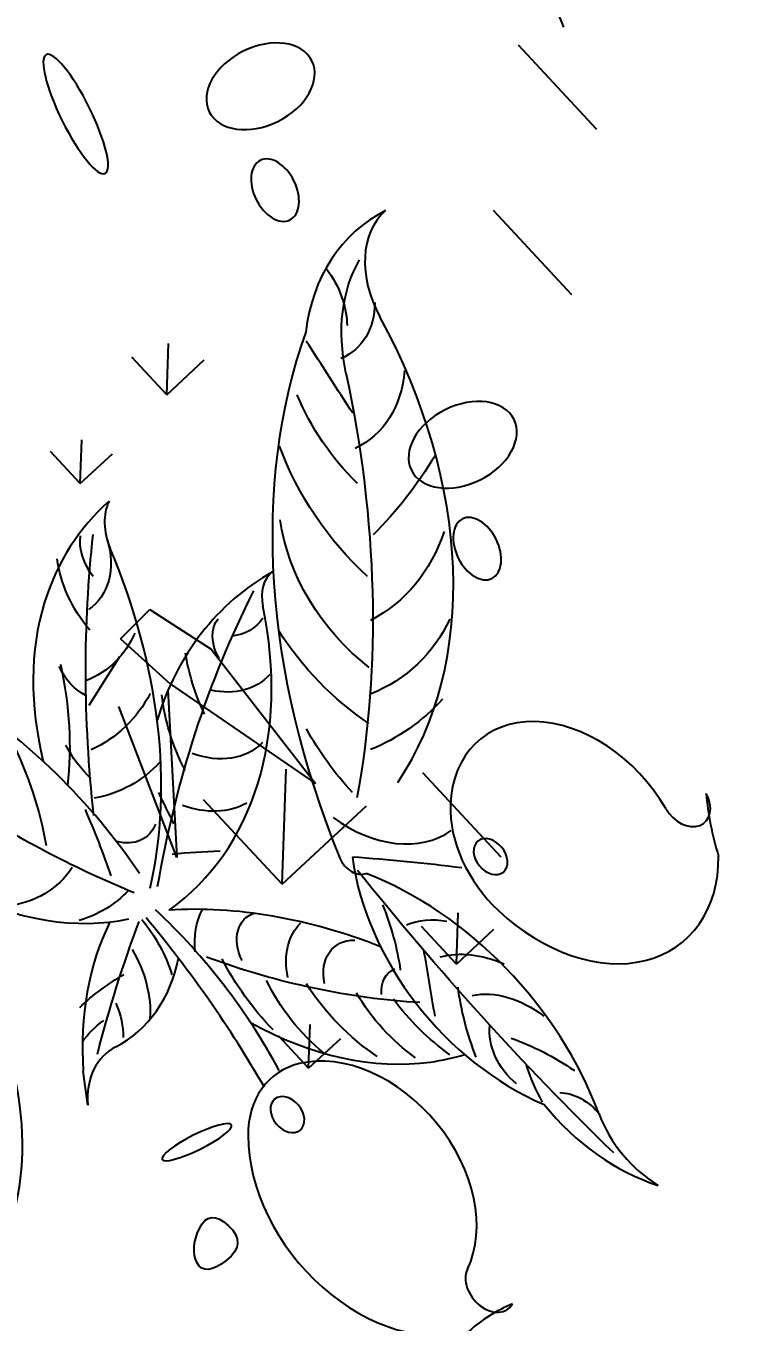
# Model space of a CAD drawing. Header units: millimetres. Extents: x 148889 to 229003, y -70503 to 111106.
# Drawn here: x 215103.9 to 215314.3, y -60512.2 to -60134.1 of the extents above; entities that cross this region are included whole.
import ezdxf

# ---------------------------------------------------------------- set-up
doc = ezdxf.new("R2010")
doc.units = ezdxf.units.MM
doc.layers.add('P-外部尺寸', color=44, linetype='Continuous')
doc.layers.add('P-活动家具', color=3, linetype='Continuous')
doc.styles.add('Arial', font='Arial.ttf')
doc.dimstyles.new('1比80', dxfattribs={"dimscale": 80, "dimtxt": 2, "dimasz": 1.25, "dimexe": 1, "dimexo": 1, "dimgap": 0.25, "dimtad": 1, "dimdec": 0, "dimrnd": 0.005, "dimzin": 0, "dimdsep": 46, "dimtxsty": 'Arial', "dimblk": 'ARCHTICK', "dimcen": 0.125, "dimdle": 1, "dimclrd": 44, "dimclre": 44, "dimclrt": 50, "dimadec": 0, "dimazin": 0, "dimtfac": 1, "dimtdec": 0, "dimtix": 1, "dimtmove": 2, "dimatfit": 3, "dimldrblk": 'DOT', "dimfxl": 5, "dimfxlon": 1, "dimtvp": 1, "dimtolj": 1, "dimtzin": 0, "dimarcsym": 0})

# ---------------------------------------------------------------- blocks, each defined once
blk = doc.blocks.new('_ArchTick')
at = {"color": 0, "linetype": 'ByBlock', "const_width": 0.15}
blk.add_lwpolyline([(-0.5, -0.5), (0.5, 0.5)], dxfattribs=at)
blk = doc.blocks.new('*D311')
at = {"layer": 'P-外部尺寸', "color": 44, "lineweight": -2, "transparency": 16777216}
for p, q in [((218361.1731619699, -64106.09025352557), (218361.1731619699, -60331.09025352554)), ((217961.1731619699, -60411.09025352554), (218441.1731619699, -60411.09025352554)), ((217961.1731619699, -64026.09025352557), (218441.1731619699, -64026.09025352557))]:
    blk.add_line(p, q, dxfattribs=at)
at = {"layer": 'P-外部尺寸', "color": 44, "lineweight": -2, "transparency": 16777216, "xscale": 100, "yscale": 100, "zscale": 100}
for p, rotation in [((218361.1731619699, -60411.09025352554), 90), ((218361.1731619699, -64026.09025352557), 270)]:
    blk.add_blockref('_ArchTick', p, dxfattribs=dict(at, rotation=rotation))
at = {"layer": 'P-外部尺寸', "color": 50, "transparency": 16777216, "insert": (218259.4269136752, -62218.59025352552), "char_height": 160, "attachment_point": 5, "rotation": 90, "style": 'Arial'}
blk.add_mtext('\\A1;3615', dxfattribs=at)
blk = doc.blocks.new('_Dot')
at = {"color": 0, "linetype": 'ByBlock', "lineweight": -2}
blk.add_line((-0.5, 0), (-1, 0), dxfattribs=at)
at = {"color": 0, "linetype": 'ByBlock', "const_width": 0.5}
blk.add_lwpolyline([(-0.25, 0, 1), (0.25, 0, 1)], format="xyb", close=True, dxfattribs=at)
blk = doc.blocks.new('*D312')
at = {"layer": 'P-外部尺寸', "color": 44, "lineweight": -2, "transparency": 16777216}
for p, q in [((218361.1731619699, -60181.09025352558), (218361.1731619699, -60081.09025352558)), ((217961.1731619699, -60181.09025352558), (218441.1731619699, -60181.09025352558)), ((218361.1731619699, -60411.09025352554), (218361.1731619699, -60181.09025352558)), ((217961.1731619699, -60411.09025352554), (218441.1731619699, -60411.09025352554)), ((218361.1731619699, -60411.09025352554), (218361.1731619699, -60511.09025352554))]:
    blk.add_line(p, q, dxfattribs=at)
at = {"layer": 'P-外部尺寸', "color": 44, "lineweight": -2, "transparency": 16777216, "xscale": 100, "yscale": 100, "zscale": 100}
for p, rotation in [((218361.1731619699, -60181.09025352558), 270), ((218361.1731619699, -60411.09025352554), 90)]:
    blk.add_blockref('_ArchTick', p, dxfattribs=dict(at, rotation=rotation))
at = {"layer": 'P-外部尺寸', "color": 50, "transparency": 16777216, "insert": (218259.4269136752, -60296.09025352553), "char_height": 160, "attachment_point": 5, "rotation": 90, "style": 'Arial'}
blk.add_mtext('\\A1;230', dxfattribs=at)
blk = doc.blocks.new('*D313')
at = {"layer": 'P-外部尺寸', "color": 44, "lineweight": -2, "transparency": 16777216}
for p, q in [((218361.1731619699, -60261.09025352558), (218361.1731619699, -56721.09025352556)), ((217961.1731619699, -56801.09025352556), (218441.1731619699, -56801.09025352556)), ((217961.1731619699, -60181.09025352558), (218441.1731619699, -60181.09025352558))]:
    blk.add_line(p, q, dxfattribs=at)
at = {"layer": 'P-外部尺寸', "color": 44, "lineweight": -2, "transparency": 16777216, "xscale": 100, "yscale": 100, "zscale": 100}
for p, rotation in [((218361.1731619699, -56801.09025352556), 90), ((218361.1731619699, -60181.09025352558), 270)]:
    blk.add_blockref('_ArchTick', p, dxfattribs=dict(at, rotation=rotation))
at = {"layer": 'P-外部尺寸', "color": 50, "transparency": 16777216, "insert": (218259.4269136752, -58491.09025352553), "char_height": 160, "attachment_point": 5, "rotation": 90, "style": 'Arial'}
blk.add_mtext('\\A1;3380', dxfattribs=at)
blk = doc.blocks.new('A$C0E8316F6')
at = {"layer": 'P-活动家具', "color": 252}
for p, q in [((375.5486806487606, 457.9887502340061), (358.6355018294125, 502.0079019572731)), ((385.256737538788, 428.1381630123506), (362.3766324874596, 452.750010778771)), ((377.9500050357601, 379.9171587995006), (355.0698999844317, 404.5290065659283)), ((259.7269097550015, 350.7850700786439), (260.2711439848063, 365.7103509183071)), ((259.7328432770737, 350.7855452226795), (249.563907698699, 361.7241442300146)), ((259.7328432770737, 350.7855452226795), (270.6714422843943, 360.9544808010687)), ((234.4820437807939, 324.869562561129), (234.9485302634712, 337.6626604236953)), ((234.4870686832874, 324.8701037657229), (225.7708381875418, 334.246045771979)), ((234.4870686832874, 324.8701037657229), (243.863010689558, 333.5863342614684)), ((246.2363383263, 279.5727914157833), (254.7627209743368, 288.1867676356851)), ((254.7627209743368, 288.1867676356851), (272.6404937032203, 276.6290691927497)), ((246.2363383263, 279.5727914157833), (260.7298776587413, 266.4266803851569)), ((272.6404937032203, 276.6290691927497), (303.1631315106351, 237.4012519391399)), ((245.9664297013078, 274.3612131994596), (236.9699225679215, 260.1096606417195)), ((260.0235604042828, 264.7519439190874), (262.6533430167765, 215.8192510655063)), ((260.7298776587413, 266.4266803851569), (303.1631315106351, 237.4012519391399)), ((262.6533430167765, 215.8192510655063), (245.7401641974284, 259.8384027887951)), ((293.3613169619057, 208.0345624785332), (294.5858439790609, 241.6164443677626)), ((357.337449104205, 215.8766649697573), (334.4573440529057, 240.4885127362286)), ((293.3636521706358, 208.0322299413456), (270.4835471193364, 232.6440777078315)), ((293.3636521706358, 208.0322299413456), (317.9754999371071, 230.9123349926886)), ((344.2654388133669, 184.7326831937753), (344.8096730432007, 199.6579640334385)), ((344.2713695375132, 184.7330816060494), (334.1024339591386, 195.6716806133845)), ((344.2713695375132, 184.7330816061076), (355.2099685448047, 194.9020171844386)), ((301.1118240659125, 154.328328898875), (301.5783105485607, 167.1214267613614)), ((301.116848968406, 154.3288701034762), (292.4006184726604, 163.704812109645)), ((301.1168489683769, 154.3288701034762), (310.4927909746475, 163.0451005991417)), ((236.6601463138068, 143.5615526756301), (235.3416844315652, 153.5024275150863)), ((270.0177757199563, 108.927240703204), (270.8573609830928, 109.8894462725657)), ((270.8573609830928, 109.8894462725657), (271.785005501355, 110.5041332999099)), ((271.785005501355, 110.5041332999099), (272.800709274743, 110.7713017852002)), ((272.800709274743, 110.7713017852002), (273.9044723032275, 110.6909517285094)), ((273.9044723032275, 110.6909517285094), (275.0962945868669, 110.2630831297138)), ((275.0962945868669, 110.2630831297138), (276.3761761255446, 109.4876959889443)), ((268.1644510439655, 104.7614453544593), (268.6370518546319, 106.1617570912786)), ((268.6370518546319, 106.1617570912786), (269.2662497118872, 107.6175165918467)), ((269.2662497118872, 107.6175165918467), (270.0177757199563, 108.927240703204)), ((276.3761761255446, 109.4876959889443), (277.7441169193771, 108.3647903061792)), ((277.7441169193771, 108.3647903061792), (278.9694525137893, 107.0724969306466)), ((278.9694525137893, 107.0724969306466), (279.8215184542642, 105.788946711582)), ((267.6862308908894, 100.8931967260287), (267.6890405620506, 102.1271651717179)), ((267.6890405620506, 102.1271651717179), (267.8484472797427, 103.416581381287)), ((267.8484472797427, 103.416581381287), (268.1644510439655, 104.7614453544593)), ((279.8215184542642, 105.788946711582), (280.3003147407726, 104.5141396491672)), ((280.4058413733437, 103.2480757432786), (280.1380983519193, 101.9907549939089)), ((280.3003147407726, 104.5141396491672), (280.4058413733437, 103.2480757432786)), ((267.840018266259, 99.71467604393547), (267.6862308908894, 100.8931967260287)), ((268.1504026881012, 98.59160312549648), (267.840018266259, 99.71467604393547)), ((268.6173841565324, 97.52397797082085), (268.1504026881012, 98.59160312549648)), ((278.4828033472586, 99.5023429648063), (277.0952513640223, 98.2712516851534)), ((279.4970856765576, 100.7421774010581), (278.4828033472586, 99.5023429648063)), ((280.1380983519193, 101.9907549939089), (279.4970856765576, 100.7421774010581)), ((269.2269708243257, 96.62574050889089), (268.6173841565324, 97.52397797082085)), ((269.965170844458, 96.0108306687107), (269.2269708243257, 96.62574050889089)), ((270.8319842169003, 95.67924845028028), (269.965170844458, 96.0108306687107)), ((271.8274109416816, 95.63099385367968), (270.8319842169003, 95.67924845028028)), ((272.9514510187728, 95.86606687885069), (271.8274109416816, 95.63099385367968)), ((274.204104448203, 96.38446752589516), (272.9514510187728, 95.86606687885069)), ((275.5853712299722, 97.18619579460938), (274.204104448203, 96.38446752589516)), ((277.0952513640223, 98.2712516851534), (275.5853712299722, 97.18619579460938))]:
    blk.add_line(p, q, dxfattribs=at)
at = {"layer": 'P-活动家具', "color": 252, "extrusion": (0, 0, -0.9999999999999999)}
for centre, major_axis, ratio in [((287.1019035706995, 440.7821289839558), (14.96817383711501, 7.42653971312278), 0.6842106318802542), ((346.0921895843348, 336.1993962204579), (14.96817383711501, 7.42653971312278), 0.6842106318802542), ((294.94113554043, 140.8039301009849), (-3.730228302095829, 4.496092560471934), 0.7249066119304963)]:
    blk.add_ellipse(centre, major_axis=major_axis, ratio=ratio, dxfattribs=at)
at = {"layer": 'P-活动家具', "color": 252, "extrusion": (0, 0, -1)}
for centre, major_axis, ratio, start_param, end_param in [((233.1618128421251, 432.6723550651659), (-8.599153337384282, 17.33157391975115), 0.2274361286918017, 3.141592653588823, 9.42477796076841), ((291.3286062732805, 410.4821077265588), (-4.302670385135769, 8.672022338304874), 0.6363634626901601, 3.141592653589441, 9.424777960769028), ((361.5915060983971, 352.6498630659044), (-38.30908671835238, 46.17443916130481), 0.7249066119309303, -0.9444227614596487, -0.2595554297910716), ((291.1670603490493, 377.6584618824709), (-15.94630641364438, 19.2202899735896), 0.7249066119293855, 1.65409354955508, 2.415304224696094), ((296.0994255291298, 385.8299621808837), (-18.33627198131901, 22.10094647438602), 0.7249066119305455, 2.433371620671211, 3.360156520405878), ((1912604.855942371, 963189.2639294853), (-1863223.891676166, 2245762.563854522), 0.7249082347156811, -1.40554749250235, -1.405538844764907), ((12.95660480260267, 384.7842713696882), (-231.0988324445429, 278.5464205227474), 0.7249066119303171, 2.197169892132682, 2.597442508546559), ((291.2936884756491, 372.7713060914102), (-28.50813923204448, 34.36123001957833), 0.724906611929613, 2.492658151027587, 3.328631224311766), ((341.5563472615904, 357.4707038602501), (-36.45636869982377, 43.94133410056368), 0.7249066119291462, 4.566556184668968, 5.123491738703415), ((349.6194283300429, 341.251350342216), (-46.4703255694655, 56.01128621494077), 0.7249066119295126, 4.526059397923165, 5.169945776961078), ((164.1450969635043, 479.4881934787045), (-147.2182893993515, 177.4441139064412), 0.7249066119312184, 2.898402692547297, 3.071775953671212), ((336.7761971447617, 306.3392873759876), (-33.41312368840193, 40.27327141165407), 0.7249066119296473, 4.410541860355583, 5.425282679355333), ((350.3188922869158, 305.8993749629808), (-4.302670385135769, 8.672022338304874), 0.6363634626901601, 3.141592653589441, 9.424777960769028), ((275.4974937211664, 351.7521650460694), (-51.23150940944715, 61.75000285862748), 0.7249066119313446, 2.714866591212807, 3.297432430123113), ((246.9666306308063, 303.9771494884699), (-9.43851088525349, 11.37635960497908), 0.7249066119289329, -1.51515503786861, -0.5875921884392984), ((222.0180323820969, 308.4803922460269), (-16.10361671688, 19.40989812250467), 0.7249066119299032, 2.104642401490428, 3.224374354227921), ((255.4218356139318, 297.6459685596565), (-21.02732577816537, 25.344508523756), 0.7249066119294588, 4.700628595179781, 5.433980014926023), ((648.640618926147, 14.96659756742883), (-298.8969701852913, 360.2643954112843), 0.7249066119309492, -0.5541442758665536, -0.3048969502026733), ((283.1221668599173, 277.2106294742771), (-7.54985562564273, 9.099938921042087), 0.7249066119305689, -1.341696099652084, -0.1415646505580819), ((271.3251240786922, 300.2490831280447), (-14.18844536967235, 17.10151725447109), 0.7249066119294277, 2.937068124893033, 3.580187608423707), ((213.1122132491728, 307.6988271114606), (-30.04821706428277, 36.21750580849569), 0.7249066119309568, 2.788715863724751, 3.37348199479574), ((270.0847188958724, 289.6322636686527), (-18.1754792791481, 21.90714094476914), 0.7249066119303575, 3.040488928810328, 3.885815861782665), ((202.4977544503345, 304.4878050369152), (-43.2853417784874, 52.17238393643913), 0.7249066119308111, 2.846835774337441, 3.336496133501155), ((305.4653524903697, 253.1315525879108), (-35.71897491930272, 43.05254381077109), 0.7249066119319473, -1.269101927987088, -0.8253801415475651), ((265.5214797914959, 339.0343451254812), (-68.68253204054686, 82.78394680781881), 0.7249066119301225, 3.035266432373727, 3.365354944723542), ((349.3168477242871, 270.9258000127593), (-44.46481230651429, 53.5940150641385), 0.7249066119233302, 4.637855040434954, 4.968355554740613), ((267.9853092255362, 270.771711043526), (-18.61657018257666, 22.43879353241175), 0.7249066119305062, 3.072219808653728, 4.02831704860997), ((214.9394708203617, 287.6284601141233), (-39.28140164851843, 47.34638295936138), 0.7249066119296678, 3.03468253649934, 3.524341492180104), ((-423224.9628972196, -113028.6345207448), (-369772.503449839, 445690.6462043594), 0.7249072732905503, 1.892728442630116, 1.892746355458626), ((268.9174633726652, 427.6873168721941), (-171.0558625994654, 206.1758501022733), 0.7249066119308681, 4.076531664891724, 4.295312594153013), ((264.9725590444868, 258.6771879870939), (-20.8751635042171, 25.16110536112366), 0.7249066119302627, 3.284047127278876, 4.019570331090238), ((76.44647602725308, 199.0387615319123), (-134.932470525214, 162.6358570613284), 0.7249066119135393, 1.949548162935025, 2.052053927930598), ((244.3070999915653, 233.5993644225819), (-9.636660330221822, 11.61519170127024), 0.724906611930884, 2.7511567044158, 3.92657471811579), ((343.6527850352577, -3.9646892434248), (-157.642494506041, 190.0085435437588), 0.7249066119295159, 0.4485328032472808, 0.5198995920968033), ((196.8132058295014, 244.372204933301), (-30.54472212205439, 36.81594979524651), 0.7249066119302218, 2.9362941369907, 3.568066364983583), ((684.4113529453462, 496.2845929657342), (-410.1430739695986, 494.3507673701914), 0.7249066119327031, 4.565024920760376, 4.73861186242113), ((208.0542086320347, 248.8818028485694), (-37.63939177682688, 45.36724716095146), 0.7249066119329876, 3.050987782482326, 3.445534280092085), ((293.8080343491747, 182.3988906124287), (-19.51205102991273, 23.51812821365329), 0.7249066119293054, -0.8143810523657419, -0.3022427418830949), ((267.2623397151765, 193.6129564605799), (-46.14695258675336, 55.62152056187094), 0.7249066119357013, 1.982561601636039, 2.276801680624945), ((711.2352997440903, -108.3015003008331), (-365.2503789962873, 440.2410197922368), 0.7249066119370032, -0.4834960437282736, -0.3926873562653044), ((291.1810833364725, 188.2797161600392), (-8.285024490553058, 9.986047490464824), 0.7249066119291836, -1.248576110685559, 0.3217918741212518), ((315.1544418896374, 178.8010829836494), (-15.51465868454645, 18.70001936630672), 0.7249066119305201, -0.9359307496853233, -0.06222864802513395), ((318.5582056084531, 177.8462416653638), (-9.873790007818359, 11.90100717776765), 0.724906611930488, -0.9401696576170809, 0.5456228541569281), ((226.9527075681835, 179.8981100666861), (-21.03596912907727, 25.3549264666342), 0.7249066119308198, 1.800145830380744, 2.497831177072092), ((279.7562290291244, 395.020169810472), (-157.7285134150826, 190.1122232492771), 0.7249066119305916, 3.73446533709691, 4.034423512124826), ((322.6584261793178, 200.5545770520039), (-41.55159048039687, 50.08267100682438), 0.7249066119340991, 4.611405521149757, 5.006442595544773), ((3387090.129898712, -485222.4358308002), (-2591249.80103307, 3122975.510566359), 0.7249114932803247, -0.8956983875457231, -0.8956930711565598), ((354.7867167833028, 155.6683012067442), (-22.68453931312694, 27.34196949456911), 0.7249066119304529, 0.3215053076018028, 0.9648864635080665), ((316.1120036854991, 80.90870161764178), (-78.2299173479376, 94.2915341657401), 0.7249066119371701, -0.05360578701922747, 0.1275989720161412), ((331.8807664778433, 173.6938472689581), (-7.184929978907106, 8.660089305340168), 0.7249066119313998, -0.8171939085629505, 0.2205527413665576), ((322.5554416656378, 188.618255357811), (-29.32328592231851, 35.3437368993293), 0.7249066119292307, 4.443490491489899, 5.041916104591533), ((335.9489221691038, 196.6636707951402), (-34.49873088867349, 41.58176785255462), 0.7249066119308616, 4.323194854866817, 4.880129492501683), ((410.1091338330298, 165.4942506473672), (-49.66430836512863, 59.86103511281593), 0.7249066119257149, -1.142900443020801, -0.8494981560081275), ((346.3261110144085, 189.234511259674), (-29.17830040579691, 35.16898397552545), 0.7249066119282801, 4.365448566052891, 4.930392276110346), ((359.5307479033654, 197.5817558785784), (-35.92361674908672, 43.29920126330822), 0.7249066119280207, 4.3627805237641, 4.778025602166267), ((360.0425117807172, 150.694748799513), (-17.96839066590992, 21.65753435292178), 0.7249066119302625, 0.3643306901516499, 1.270321552434546), ((229.0055325035937, 169.9225915303614), (-13.53417169274675, 16.31291270470209), 0.7249066119297968, 1.933593286531293, 2.466199618945462), ((367.9255098944413, 160.4698004435559), (-10.53613784832439, 12.69934362180792), 0.7249066119289183, 4.450899109779117, 5.691840565488093), ((358.455493060319, 103.0445229941688), (-45.32452074553214, 54.63023279725858), 0.7249066119302119, 0.8821409045940785, 1.195444692395825), ((398.9948389705969, 155.8981929564688), (-27.2904669151676, 32.89355378067496), 0.7249066119298049, -1.332030423460776, -1.048114166674627), ((377.9735950706236, 134.2286125633909), (-9.247456922243874, 11.14607978497858), 0.7249066119300748, 0.5639306926570482, 1.578433302137944), ((268.47393758627, 132.7458605596112), (10.12884034156831, 5.025478449351517), 0.2000003387446159, 3.141592653589201, 9.424777960768786)]:
    blk.add_ellipse(centre, major_axis=major_axis, ratio=ratio, start_param=start_param, end_param=end_param, dxfattribs=at)
at = {"layer": 'P-活动家具', "color": 252}
for centre, major_axis, ratio, start_param, end_param in [((365.3632425639953, 340.0475038306686), (-49.37430211794378, 59.51148681874031), 0.7249066119306656, -0.1617523676617392, 0.5988199323692744), ((343.7583338138938, 381.1194202828701), (-19.74482150707397, 23.79868948923297), 0.7249066119299767, 0.02543799782821554, 1.305881157390411), ((215.7282711751468, 336.6270431990342), (-96.11046183495037, 115.8431863799032), 0.7249066119304571, 3.349810252510627, 4.447473810980887), ((492.4540169837419, 244.262311851744), (-152.0547601800683, 183.2735748763849), 0.7249066119305467, 0.4064352697892197, 1.163722468221569), ((316.8723612502217, 233.1217355587723), (-72.73992010880713, 87.6743692781475), 0.7249066119294383, 0.01950010446387784, 0.4400248988583049), ((257.7239201701304, 308.4414112597151), (-12.16942728809124, 14.66796857030964), 0.7249066119295746, 0.3074970015858847, 1.175759275288878), ((113.2601996866288, 283.5549841259344), (-109.0973689931442, 131.4964740420956), 0.7249066119305348, 3.64768074348991, 4.317351928878795), ((365.2555120854522, 190.0754464866841), (-84.74289325774686, 102.1417085154169), 0.7249066119295658, -0.127225097095061, 0.4443372060592199), ((299.4850610106369, 288.1293591920257), (-9.060937453238624, 10.92126544955255), 0.7249066119305521, -0.02099075110453885, 0.9477791628834074), ((302.5731667248765, 241.8755070293191), (-59.06934967774912, 76.98205698317884), 0.7358273072568139, 0.4813965211576274, 1.03482709476366), ((184.2567241664801, 299.5233470193925), (-79.85454782166542, 96.24972235054034), 0.7249066119305487, 3.089760101307545, 4.078587822655656), ((129.6597652181226, 280.8773852221639), (-76.68574620189564, 92.43032465186081), 0.7249066119302554, 3.750164325373125, 4.089371816464861), ((164.6865788550931, 162.7612423469836), (-87.03699098815989, 104.9068142685935), 0.7249066119302213, 4.577189440569685, 5.134106306330505), ((377.2102795485407, 218.6527457974807), (-26.16158898949091, 31.53290257318711), 0.7249066119303736, 4.486048533518938, 6.963697356111592), ((411.173322047136, 232.4142040828519), (-5.406487238877504, 6.51650920136116), 0.7249066119342078, 1.344455880013687, 4.449075213122377), ((486.357120092056, 217.8775204441408), (-52.30374558587475, 63.042383032216), 0.7249066119294095, 0.8013759226339112, 1.052602601433997), ((371.8167962046282, 220.60661590175), (-22.09716945060909, 26.63400497997899), 0.7249066119304602, 0.6805120489326475, 1.743119321618088), ((319.9821529219917, 253.3548050349418), (-23.89042916780354, 28.7954441789485), 0.7249066119307317, 1.910512436836854, 3.086283046969257), ((314.8918796046928, 216.3361848103305), (-3.871969837398431, 4.666935471584862), 0.7249066119290463, 1.16372246821917, 2.905673473081084), ((483.6012344763149, -527.9446627897851), (-530.096411936456, 638.9320816305462), 0.7249066119312929, -0.6556941104538438, -0.6091964696767364), ((375.9664480765932, 204.7049304222528), (-47.21542854473922, 56.90936849637875), 0.7249066119308445, 0.859460480338682, 2.191227802004629), ((378.5113042796729, 229.549564033121), (-31.80882637603252, 38.33959105030103), 0.7249066119305542, 1.743119321619278, 3.867114283018467), ((313.194781917613, 133.0073398727909), (-59.59113353261196, 71.82596625396337), 0.7249066119302778, 4.26543883980188, 5.371442495871477), ((212.2404514903028, 277.9430398566183), (-57.85214021346113, 69.72993504842236), 0.7249066119305436, 2.116693191010188, 2.782345690340975), ((197.5035015874309, 121.69833457614), (-85.56357351765264, 103.1308850785744), 0.7249066119318526, 4.439871371420423, 4.884926793976494), ((312.1921294333006, 47.24953591502708), (-109.0973689932814, 131.496474041989), 0.7249066119305506, -0.921349189239881, -0.4862996261030068), ((333.9205597953114, 128.2617628870576), (-74.40457456594072, 89.6807988895927), 0.7249066119314231, 0.3127088885891336, 0.7857375276399523), ((108.6470929522184, 77.21990033476322), (-166.398481745598, 200.5622485430533), 0.7249066119349696, 4.481812508172067, 4.714312094776042), ((210.1104612690979, 213.3543523362314), (-40.56176108411496, 48.88961679565868), 0.724906611929468, 2.98920075384604, 3.679835305943863), ((135.9252128399094, 158.2963007281796), (-61.54173582936359, 74.17705250519649), 0.7249066119305929, 3.446498729032612, 4.487070924871121), ((302.4129953100928, 242.0657699902004), (-61.54173582930072, 74.17705250522332), 0.7249066119303803, 2.06400457701801, 2.72135621853037), ((259.7411267806019, 137.8803917499099), (-17.43324733422357, 21.01251915328098), 0.7249066119285692, -0.1523918997467038, 0.7955094793885293), ((312.7866228542407, 125.202786205271), (-22.09716945062083, 26.6340049799667), 0.7249066119303054, -0.3424385190423302, 0.7201687536437138), ((315.4226024020463, 119.5989935517282), (-26.16158898948389, 31.5329025731911), 0.7249066119304046, 3.463097965544836, 5.940746788137384), ((296.1808973906736, 257.7005231254152), (-72.73992010814679, 87.67436927859802), 0.7249066119274609, 2.721356218533511, 2.839121526515713), ((402.6225145214121, 169.3227092640955), (-36.59489481599307, 44.1083014252421), 0.7249066119313279, 1.548814227077672, 2.299173914119631), ((410.2058122417075, 143.5614695795957), (-19.91771265270978, 24.00707742990463), 0.7249066119304935, 1.123846186212724, 2.017746467378104), ((325.6830779937445, 121.0467525995628), (-31.80882637601971, 38.33959105030959), 0.7249066119305084, 0.72016875364534, 2.844163715044667), ((354.0890185509343, 90.73040487916296), (-5.406487238523489, 6.516509201898392), 0.724906611900577, 0.3215053121563138, 3.426124645267191), ((401.5859368565434, 15.74239224936173), (-52.30374558637455, 63.04238303137259), 0.7249066119326153, -0.2215746453524379, 0.02965203344863565)]:
    blk.add_ellipse(centre, major_axis=major_axis, ratio=ratio, start_param=start_param, end_param=end_param, dxfattribs=at)
at = {"layer": 'P-活动家具', "color": 252, "extrusion": (0, 0, -0.9999999999999998)}
for centre, major_axis, ratio, start_param, end_param in [((603.802428992698, 151.2053960436897), (-276.9063587671688, 333.7588262082724), 0.724906611930499, -0.8306023818286938, -0.6093106339454818), ((310.6519644517684, 267.5980326548815), (-34.58472005501743, 41.68541170962064), 0.7249066119316684, -1.235536917581692, -0.8672134028096383)]:
    blk.add_ellipse(centre, major_axis=major_axis, ratio=ratio, start_param=start_param, end_param=end_param, dxfattribs=at)
at = {"layer": 'P-活动家具', "color": 252, "extrusion": (0, 0, -0.9999999999999999)}
for centre, major_axis, ratio, start_param, end_param in [((280.3020210344112, 331.252664792788), (-50.52491027497516, 60.89832975590188), 0.724906611931687, 2.814692812605019, 3.373385788521897), ((337.3909666688705, 304.1541569192559), (-43.63011608608078, 52.58794488186916), 0.7249066119312572, 4.323189632111062, 4.880131421954354), ((238.3780436236702, 273.4607433761994), (-8.512172529923685, 10.25983196886065), 0.7249066119328128, 4.194670390525991, 5.087404545551581), ((142.2659772015468, 230.7727002294487), (-62.95505921208451, 75.88054951194218), 0.7249066119299046, 1.890776254625419, 2.242455035684865), ((248.7732142663735, 253.8001387932309), (-16.21837775151698, 19.54822108619243), 0.7249066119381335, 4.533874550513967, 5.024121984330288), ((232.5624162790482, 181.2458221945926), (-22.73572067899669, 27.40365905879339), 0.7249066119286609, 1.571496358607589, 2.102924547815743), ((344.4781125934387, 171.9130782953362), (-18.29444058173932, 22.05052654591136), 0.7249066119304697, 0.1972478441847381, 0.7295424281788838), ((271.4500126842468, 128.6850415999215), (-31.77165806085487, 38.29479159796465), 0.7249066119298356, -0.1908023619432804, 0.05775045965476555)]:
    blk.add_ellipse(centre, major_axis=major_axis, ratio=ratio, start_param=start_param, end_param=end_param, dxfattribs=at)
at = {"layer": 'P-活动家具', "color": 252, "extrusion": (0, 0, -1)}
blk.add_ellipse((354.213749241695, 216.0670547851696), major_axis=(-3.730228302095689, 4.496092560472112), ratio=0.7249066119304888, dxfattribs=at)

msp = doc.modelspace()

# ---------------------------------------------------------------- block references
at = {"layer": 'P-活动家具'}
msp.add_blockref('A$C0E8316F6', (214885.240491031, -60592.45673698785), dxfattribs=at)

# ---------------------------------------------------------------- dimensions: what is measured, and where the dimension line sits
at = {"layer": 'P-外部尺寸'}
for base, p1, p2, picture, middle in [((218361.1731619699, -56801.09025352556), (214675.9467082483, -60181.09025352558), (215492.6994027508, -56801.09025352556), '*D313', (218259.4269136752, -58491.09025352553)), ((218361.1731619699, -60181.09025352558), (214675.9467082483, -60411.09025352554), (214675.9467082483, -60181.09025352558), '*D312', (218259.4269136752, -60296.09025352553)), ((218361.1731619699, -60411.09025352554), (215774.235667677, -64026.09025352557), (214675.9467082483, -60411.09025352554), '*D311', (218259.4269136752, -62218.59025352552))]:
    dim = msp.add_linear_dim(base=base, p1=p1, p2=p2, angle=90, dimstyle='1比80', dxfattribs=at)
    dim.commit()
    dim.dimension.update_dxf_attribs({"geometry": picture, "text_midpoint": middle})

doc.saveas('drawing.dxf')
